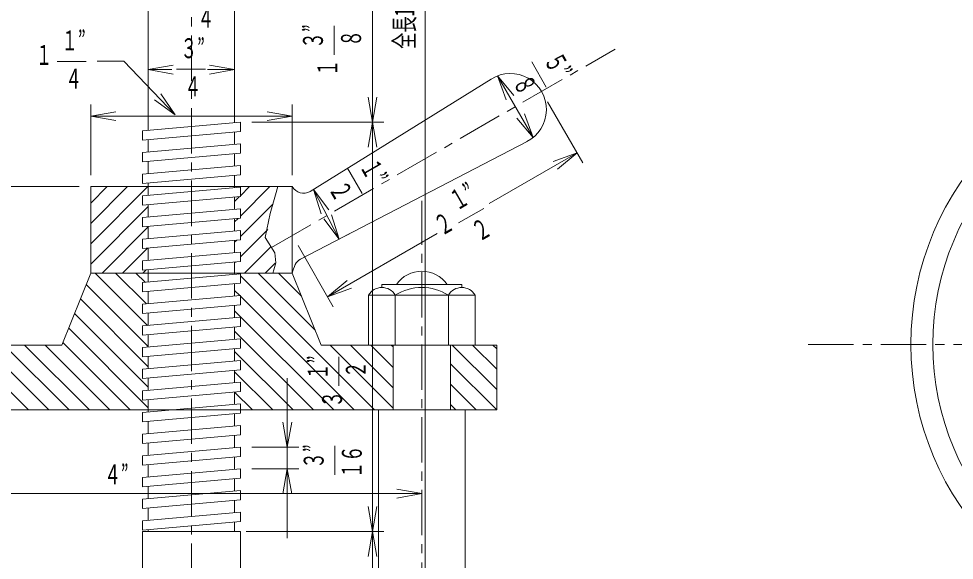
# Model space of a CAD drawing. Units: millimetres, scale not verified. Extents: x -820 to 820, y -580 to 580.
# Drawn here: x -511.7 to -305.4, y 246.4 to 365.7 of the extents above; entities that cross this region are included whole.
import ezdxf
from ezdxf.enums import TextEntityAlignment as Align

# ---------------------------------------------------------------- set-up
doc = ezdxf.new("R2010")
doc.units = ezdxf.units.MM
doc.header["$LTSCALE"] = 2
doc.linetypes.add('CHAIN1', pattern=[8, 5, -1, 1, -1])
for name, color, linetype, lineweight in [('0-0_0', 3, 'Continuous', 18), ('0-1_芯', 4, 'CHAIN1', 18), ('0-2_寸法', 2, 'Continuous', 18)]:
    doc.layers.add(name, color=color, linetype=linetype, lineweight=lineweight)
doc.styles.add('ＭＳ ゴシック', font='')
doc.styles.get('ＭＳ ゴシック').set_extended_font_data('MS Gothic')

msp = doc.modelspace()

# ---------------------------------------------------------------- linework, layer by layer
at = {"layer": '0-0_0'}
for p, q in [((-483.127, 341.121), (-483.127, 377.834)), ((-464.077, 342.798), (-464.077, 377.834)), ((-447.441, 327.668), (-407.505, 352.446)), ((-484.397, 341.009), (-462.807, 342.909)), ((-462.807, 340.87), (-462.807, 342.909)), ((-484.397, 338.97), (-484.397, 341.009)), ((-484.397, 338.97), (-462.807, 340.87)), ((-464.077, 338.022), (-464.077, 340.758)), ((-483.127, 336.346), (-483.127, 339.082)), ((-449.573, 312.742), (-399.561, 338.686)), ((-484.397, 336.234), (-462.807, 338.134)), ((-462.807, 336.095), (-462.807, 338.134)), ((-484.397, 334.195), (-484.397, 336.234)), ((-484.397, 334.195), (-462.807, 336.095)), ((-483.127, 331.571), (-483.127, 334.306)), ((-464.077, 333.247), (-464.077, 335.983)), ((-484.397, 331.459), (-462.807, 333.359)), ((-462.807, 331.319), (-462.807, 333.359)), ((-484.397, 329.42), (-484.397, 331.459)), ((-484.397, 329.42), (-462.807, 331.319)), ((-464.077, 328.472), (-464.077, 331.208)), ((-495.827, 325.11), (-492.215, 328.723)), ((-495.827, 320.62), (-487.725, 328.723)), ((-495.827, 316.13), (-483.234, 328.723)), ((-484.397, 326.684), (-462.807, 328.584)), ((-483.127, 326.796), (-483.127, 329.531)), ((-462.807, 326.699), (-460.784, 328.723)), ((-462.807, 322.209), (-456.294, 328.723)), ((-462.807, 326.544), (-462.807, 328.584)), ((-484.397, 324.644), (-484.397, 326.684)), ((-484.397, 324.644), (-462.807, 326.544)), ((-464.077, 325.429), (-462.977, 326.529)), ((-464.077, 323.697), (-464.077, 326.432)), ((-495.827, 311.64), (-483.127, 324.34)), ((-483.127, 322.02), (-483.127, 324.756)), ((-462.807, 317.719), (-455.62, 324.906)), ((-484.397, 321.909), (-462.807, 323.808)), ((-484.397, 319.869), (-484.397, 321.909)), ((-462.807, 321.769), (-462.807, 323.808)), ((-493.304, 309.673), (-483.127, 319.849)), ((-484.397, 319.869), (-462.807, 321.769)), ((-483.127, 317.245), (-483.127, 319.981)), ((-464.077, 320.939), (-463.29, 321.726)), ((-464.077, 318.922), (-464.077, 321.657)), ((-484.397, 317.133), (-462.807, 319.033)), ((-462.807, 313.229), (-456.737, 319.299)), ((-462.807, 316.994), (-462.807, 319.033)), ((-484.397, 315.094), (-484.397, 317.133)), ((-484.397, 315.094), (-462.807, 316.994)), ((-464.077, 316.449), (-463.602, 316.924)), ((-464.077, 314.146), (-464.077, 316.882)), ((-488.814, 309.673), (-483.296, 315.191)), ((-484.397, 312.358), (-462.807, 314.258)), ((-483.127, 312.47), (-483.127, 315.206)), ((-462.807, 312.219), (-462.807, 314.258)), ((-461.873, 309.673), (-456.04, 315.506)), ((-484.397, 310.319), (-484.397, 312.358)), ((-484.397, 310.319), (-462.807, 312.219)), ((-464.077, 311.959), (-463.915, 312.121)), ((-464.077, 309.371), (-464.077, 312.107)), ((-457.383, 309.673), (-455.172, 311.884)), ((-483.295, 298.13), (-494.838, 309.673)), ((-483.557, 302.882), (-490.348, 309.673)), ((-483.819, 307.634), (-485.858, 309.673)), ((-484.324, 309.673), (-483.608, 310.388)), ((-483.127, 307.695), (-483.127, 310.43)), ((-463.185, 309.45), (-463.407, 309.673)), ((-446.351, 297.106), (-458.917, 309.673)), ((-449.344, 304.589), (-454.427, 309.673)), ((-484.397, 307.583), (-462.807, 309.483)), ((-484.397, 305.544), (-484.397, 307.583)), ((-484.397, 305.544), (-462.807, 307.443)), ((-462.807, 307.443), (-462.807, 309.483)), ((-433.232, 279.497), (-462.807, 309.072)), ((-483.127, 293.471), (-496.828, 307.172)), ((-483.127, 302.92), (-483.127, 305.655)), ((-464.077, 304.596), (-464.077, 307.332)), ((-462.923, 304.698), (-464.077, 305.852)), ((-483.127, 288.981), (-498.111, 303.964)), ((-484.397, 302.808), (-462.807, 304.708)), ((-462.807, 302.668), (-462.807, 304.708)), ((-437.722, 279.497), (-462.807, 304.582)), ((-411.071, 304.797), (-434.534, 304.797)), ((-428.668, 304.797), (-428.668, 293.798)), ((-416.936, 304.797), (-416.936, 293.798)), ((-484.397, 300.768), (-484.397, 302.808)), ((-484.397, 300.768), (-462.807, 302.668)), ((-464.077, 299.821), (-464.077, 302.556)), ((-442.212, 279.497), (-464.077, 301.362)), ((-483.127, 284.491), (-499.393, 300.757)), ((-484.397, 298.033), (-462.807, 299.932)), ((-483.127, 298.144), (-483.127, 300.88)), ((-462.807, 297.893), (-462.807, 299.932)), ((-483.127, 280.001), (-500.676, 297.55)), ((-484.397, 295.993), (-484.397, 298.033)), ((-484.397, 295.993), (-462.807, 297.893)), ((-464.077, 295.046), (-464.077, 297.781)), ((-484.397, 293.257), (-462.807, 295.157)), ((-483.127, 293.369), (-483.127, 296.105)), ((-446.703, 279.497), (-464.077, 296.872)), ((-462.807, 293.118), (-462.807, 295.157)), ((-500.584, 279.497), (-514.884, 293.798)), ((-496.094, 279.497), (-510.394, 293.798)), ((-491.604, 279.497), (-505.904, 293.798)), ((-487.114, 279.497), (-501.959, 294.343)), ((-484.397, 291.218), (-484.397, 293.257)), ((-484.397, 291.218), (-462.807, 293.118)), ((-464.077, 290.27), (-464.077, 293.006)), ((-429.152, 279.908), (-443.042, 293.798)), ((-429.152, 284.398), (-438.552, 293.798)), ((-429.152, 288.888), (-434.062, 293.798)), ((-429.152, 293.378), (-429.572, 293.798)), ((-429.152, 279.497), (-429.152, 293.798)), ((-416.452, 279.497), (-416.452, 293.798)), ((-406.292, 283.988), (-416.102, 293.798)), ((-406.292, 288.478), (-411.611, 293.798)), ((-406.292, 292.969), (-407.121, 293.798)), ((-505.074, 279.497), (-518.052, 292.475)), ((-483.127, 288.594), (-483.127, 291.33)), ((-451.193, 279.497), (-464.077, 292.382)), ((-484.397, 288.482), (-462.807, 290.382)), ((-462.807, 288.343), (-462.807, 290.382)), ((-406.292, 279.498), (-416.452, 289.658)), ((-509.564, 279.497), (-518.052, 287.985)), ((-484.397, 286.443), (-484.397, 288.482)), ((-484.397, 286.443), (-462.807, 288.343)), ((-464.077, 285.495), (-464.077, 288.231)), ((-455.683, 279.497), (-464.077, 287.892)), ((-484.397, 283.707), (-462.807, 285.607)), ((-483.127, 283.819), (-483.127, 286.554)), ((-462.807, 283.567), (-462.807, 285.607)), ((-410.782, 279.497), (-416.452, 285.168)), ((-484.397, 281.668), (-484.397, 283.707)), ((-484.397, 281.668), (-462.807, 283.567)), ((-464.077, 280.72), (-464.077, 283.456)), ((-460.173, 279.497), (-464.077, 283.402)), ((-484.397, 278.932), (-462.807, 280.832)), ((-483.127, 279.044), (-483.127, 281.779)), ((-462.807, 278.792), (-462.807, 280.832)), ((-415.272, 279.497), (-416.452, 280.678)), ((-484.397, 276.892), (-484.397, 278.932)), ((-484.397, 276.892), (-462.807, 278.792)), ((-464.077, 275.945), (-464.077, 278.68)), ((-432.327, 203.297), (-432.327, 279.497)), ((-432.327, 279.497), (-413.277, 279.497)), ((-413.277, 203.297), (-413.277, 279.497)), ((-483.127, 274.268), (-483.127, 277.004)), ((-484.397, 274.157), (-462.807, 276.056)), ((-462.807, 274.017), (-462.807, 276.056)), ((-484.397, 272.117), (-484.397, 274.157)), ((-484.397, 272.117), (-462.807, 274.017)), ((-464.077, 271.17), (-464.077, 273.905)), ((-484.397, 269.381), (-462.807, 271.281)), ((-483.127, 269.493), (-483.127, 272.229)), ((-462.807, 269.242), (-462.807, 271.281)), ((-484.397, 267.342), (-484.397, 269.381)), ((-484.397, 267.342), (-462.807, 269.242)), ((-464.077, 266.394), (-464.077, 269.13)), ((-484.397, 264.606), (-462.807, 266.506)), ((-483.127, 264.718), (-483.127, 267.454)), ((-462.807, 264.467), (-462.807, 266.506)), ((-484.397, 262.567), (-484.397, 264.606)), ((-484.397, 262.567), (-462.807, 264.467)), ((-464.077, 261.619), (-464.077, 264.355)), ((-483.127, 259.943), (-483.127, 262.678)), ((-484.397, 259.831), (-462.807, 261.731)), ((-462.807, 259.691), (-462.807, 261.731)), ((-484.397, 257.792), (-484.397, 259.831)), ((-484.397, 257.792), (-462.807, 259.691)), ((-464.077, 256.844), (-464.077, 259.58)), ((-484.397, 255.056), (-462.807, 256.956)), ((-483.127, 255.168), (-483.127, 257.903)), ((-462.807, 254.916), (-462.807, 256.956)), ((-484.397, 253.016), (-484.397, 255.056)), ((-484.397, 253.016), (-462.807, 254.916)), ((-464.077, 252.739), (-464.077, 254.804)), ((-484.397, 125.739), (-484.397, 252.739)), ((-462.807, 252.739), (-484.397, 252.739)), ((-483.127, 252.739), (-483.127, 253.128)), ((-462.807, 125.739), (-462.807, 252.739))]:
    msp.add_line(p, q, dxfattribs=at)
msp.add_lwpolyline([(-495.827, 328.723), (-451.377, 328.723), (-451.377, 309.673), (-495.827, 309.673)], close=True, dxfattribs=at)
at = {"layer": '0-0_0', "color": 2}
msp.add_lwpolyline([(-455.656, 309.673), (-455.45, 310.399), (-455.021, 311.91), (-455.233, 314.157), (-457.328, 317.485), (-456.224, 322.839), (-455.073, 326.938), (-454.572, 328.723)], dxfattribs=at)
at = {"layer": '0-0_0'}
for points in [[(-502.177, 293.798), (-495.827, 309.673), (-451.377, 309.673), (-445.027, 293.798)], [(-431.601, 306.498), (-431.601, 307.133), (-414.004, 307.133), (-414.004, 306.498)], [(-411.071, 304.797), (-411.071, 293.798), (-434.534, 293.798), (-434.534, 304.797)], [(-502.177, 293.798), (-540.912, 293.798), (-540.912, 279.497), (-406.292, 279.497), (-406.292, 293.798), (-445.027, 293.798)]]:
    msp.add_lwpolyline(points, dxfattribs=at)
for radius in [63.5, 58.674]:
    msp.add_circle((-251.449, 293.95), radius, dxfattribs=at)
for centre, radius, start, end in [((-403.27, 345.718), 7.95, 297.02628, 122.18977), ((-448.882, 330.163), 2.882, 210, 300), ((-441.531, 307.23), 10.145, 154.63943, 166.06673), ((-448.403, 310.487), 2.54, 117.41826, 154.63943), ((-422.802, 303.363), 6.741, 34.00575, 145.99425), ((-431.601, 303.118), 3.379, 29.78049, 150.21951), ((-422.802, 295.532), 10.966, 57.66059, 122.33941), ((-414.004, 303.118), 3.379, 29.77999, 150.22001)]:
    msp.add_arc(centre, radius, start, end, dxfattribs=at)
at = {"layer": '0-1_芯'}
for p, q in [((-473.602, -239.96), (-473.602, 442.946)), ((-455.94, 315.309), (-380.162, 359.059)), ((-422.802, 171.904), (-422.802, 325.599)), ((-337.57, 293.95), (-165.328, 293.95))]:
    msp.add_line(p, q, dxfattribs=at)
at = {"layer": '0-2_寸法'}
for p, q in [((-422.049, -16.457), (-422.049, 415.934)), ((-433.687, 342.909), (-433.687, 377.834)), ((-442.163, 357.785), (-442.163, 364.197)), ((-503.212, 356.287), (-496.8, 356.287)), ((-483.127, 354.508), (-477.612, 355.48)), ((-464.077, 354.508), (-469.592, 355.48)), ((-398.563, 356.206), (-395.357, 350.653)), ((-483.127, 354.508), (-477.612, 353.535)), ((-483.127, 354.508), (-477.902, 354.508)), ((-476.927, 354.587), (-470.515, 354.587)), ((-470.051, 354.508), (-464.077, 354.508)), ((-464.077, 354.508), (-469.592, 353.535)), ((-406.132, 353.135), (-398.278, 339.53)), ((-406.132, 353.135), (-402.532, 348.845)), ((-406.132, 353.135), (-404.217, 347.872)), ((-477.216, 344.552), (-480.326, 349.209)), ((-495.827, 331.263), (-495.827, 346.798)), ((-451.377, 331.263), (-451.377, 346.798)), ((-433.687, 342.909), (-434.659, 348.424)), ((-433.687, 342.909), (-432.714, 348.424)), ((-395.09, 347.445), (-387.308, 333.939)), ((-495.827, 344.258), (-490.312, 345.23)), ((-451.377, 344.258), (-456.892, 345.23)), ((-398.278, 339.53), (-400.193, 344.792)), ((-495.827, 344.258), (-451.377, 344.258)), ((-495.827, 344.258), (-490.312, 343.285)), ((-460.267, 342.909), (-431.147, 342.909)), ((-460.267, 342.909), (-431.147, 342.909)), ((-451.377, 344.258), (-456.892, 343.285)), ((-433.687, 342.909), (-434.659, 337.394)), ((-433.687, 252.739), (-433.687, 342.909)), ((-433.687, 342.909), (-432.714, 337.394)), ((-398.278, 339.53), (-401.877, 343.82)), ((-388.576, 336.14), (-407.916, 324.996)), ((-388.576, 336.14), (-393.84, 334.229)), ((-388.576, 336.14), (-392.869, 332.544)), ((-439.169, 332.79), (-435.963, 327.237)), ((-498.367, 328.723), (-551.12, 328.723)), ((-446.685, 328.06), (-441.036, 317.17)), ((-446.685, 328.06), (-443.282, 323.612)), ((-446.685, 328.06), (-445.009, 322.717)), ((-414.708, 320.734), (-409.155, 323.94)), ((-441.036, 317.17), (-442.712, 322.513)), ((-441.036, 317.17), (-444.438, 321.618)), ((-419.427, 318.363), (-443.595, 304.437)), ((-439.537, 317.948), (-438.781, 318.34)), ((-450.109, 315.742), (-442.327, 302.237)), ((-443.595, 304.437), (-439.303, 308.033)), ((-443.595, 304.437), (-438.332, 306.348)), ((-441.116, 284.783), (-441.116, 291.195)), ((-452.462, 271.281), (-452.462, 286.521)), ((-452.462, 271.281), (-453.435, 276.796)), ((-452.462, 271.281), (-451.49, 276.796)), ((-460.267, 271.281), (-449.922, 271.281)), ((-452.462, 266.506), (-452.462, 271.281)), ((-442, 265.212), (-442, 271.624)), ((-460.267, 266.506), (-449.922, 266.506)), ((-452.462, 266.506), (-453.435, 260.991)), ((-452.462, 266.506), (-452.462, 251.266)), ((-452.462, 266.506), (-451.49, 260.991)), ((-422.802, 261.058), (-428.317, 262.031)), ((-433.687, 252.739), (-434.659, 258.254)), ((-433.687, 252.739), (-432.714, 258.254)), ((-461.537, 252.739), (-431.147, 252.739)), ((-461.537, 252.739), (-431.147, 252.739)), ((-433.687, 252.739), (-434.659, 247.224)), ((-433.687, 252.739), (-433.687, 133.359)), ((-433.687, 252.739), (-432.714, 247.224))]:
    msp.add_line(p, q, dxfattribs=at)
for points in [[(-494.371, 356.357), (-488.511, 356.357), (-477.216, 344.552), (-481.731, 347.864)], [(-524.402, 261.058), (-422.802, 261.058), (-428.317, 260.086)]]:
    msp.add_lwpolyline(points, dxfattribs=at)

# ---------------------------------------------------------------- texts
at = {"layer": '0-2_寸法', "style": 'ＭＳ ゴシック', "width": 0.6}
for s, rotation, p in [('全長17"', 90, (-423.13, 359.082)), ('３”', 90, (-443.286, 359.157)), ('８', 90, (-434.882, 359.605)), ('５”', 300, (-397.112, 355.94)), ('１', 90, (-440.119, 353.073)), ('８', 300, (-403.958, 350.99)), ('１”', 300, (-437.718, 332.524)), ('２', 300, (-444.564, 327.575)), ('１”', 30, (-414.441, 322.185)), ('２', 30, (-417.767, 316.608)), ('２', 30, (-409.492, 315.338)), ('１”', 90, (-442.239, 286.155)), ('２', 90, (-433.835, 286.603)), ('３', 90, (-439.072, 280.071)), ('３”', 90, (-443.124, 266.583)), ('１６', 90, (-434.72, 264.466))]:
    msp.add_text(s, height=4.399, rotation=rotation, dxfattribs=at).set_placement(p, align=Align.BOTTOM_LEFT)
for s, p in [('４', (-472.22, 362.425)), ('１”', (-502.256, 357.41)), ('３”', (-475.971, 355.71)), ('１', (-507.924, 354.243)), ('４', (-501.393, 349.007)), ('４', (-475.107, 347.306)), ('４”', (-492.797, 261.753))]:
    msp.add_text(s, height=4.399, dxfattribs=at).set_placement(p, align=Align.BOTTOM_LEFT)

doc.saveas('drawing.dxf')
